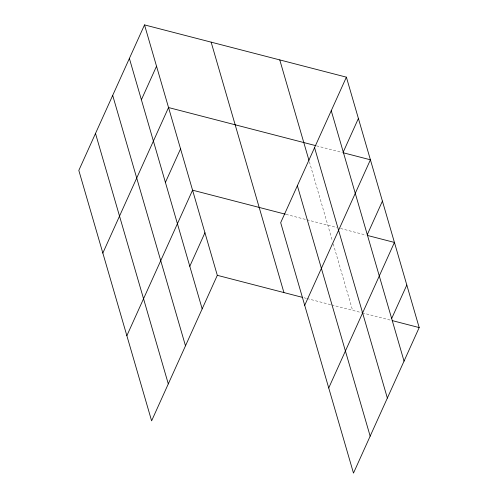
<?xml version="1.0" encoding="UTF-8"?>
<svg xmlns="http://www.w3.org/2000/svg" width="498" height="498" viewBox="0 0 498 498"><rect width="100%" height="100%" fill="white"/><g stroke="black" fill="none" stroke-linecap="round" stroke-linejoin="round"><path stroke-width="0.37" stroke-dasharray="2.49 1.87" d="M316.516 145.846L342.717 152.631M286.039 214.377L306.183 219.593M306.93 219.786L336.797 227.518M340.539 228.489L365.986 235.075M304.073 297.785L306.314 298.364M307.061 298.557L330.933 304.739M331.674 304.932L361.548 312.663M362.295 312.856L390.737 320.22M309.37 161.738L332.378 240.876M333.243 243.864L352.565 310.341"/><path stroke-width="0.75" d="M144.52 24.9L78.815 170.416L151.61 420.841L217.315 275.326L144.52 24.9L346.39 77.159L419.185 327.584L353.48 473.1L280.685 222.674L346.39 77.159M141.388 99.756L156.534 66.222M102.837 253.059L168.542 107.543L315.769 145.653M165.411 182.399L180.556 148.858M126.859 335.696L192.564 190.18L285.292 214.184M189.794 266.287L204.939 232.753M343.259 152.014L358.398 118.48M304.708 305.318L370.412 159.802L343.464 152.824M367.281 234.658L382.42 201.117M328.73 387.954L394.435 242.439L367.487 235.467M391.665 318.546L406.81 285.012M217.315 275.326L302.579 297.399M392.237 320.606L419.185 327.584M331.245 110.693L404.04 361.118M314.562 147.651L387.357 398.076M279.77 59.916L308.941 160.263M297.368 185.723L370.163 436.148M211.14 42.143L283.928 292.569M129.38 58.434L202.169 308.86M112.691 95.392L185.486 345.817M95.504 133.464L168.299 383.89"/></g></svg>
